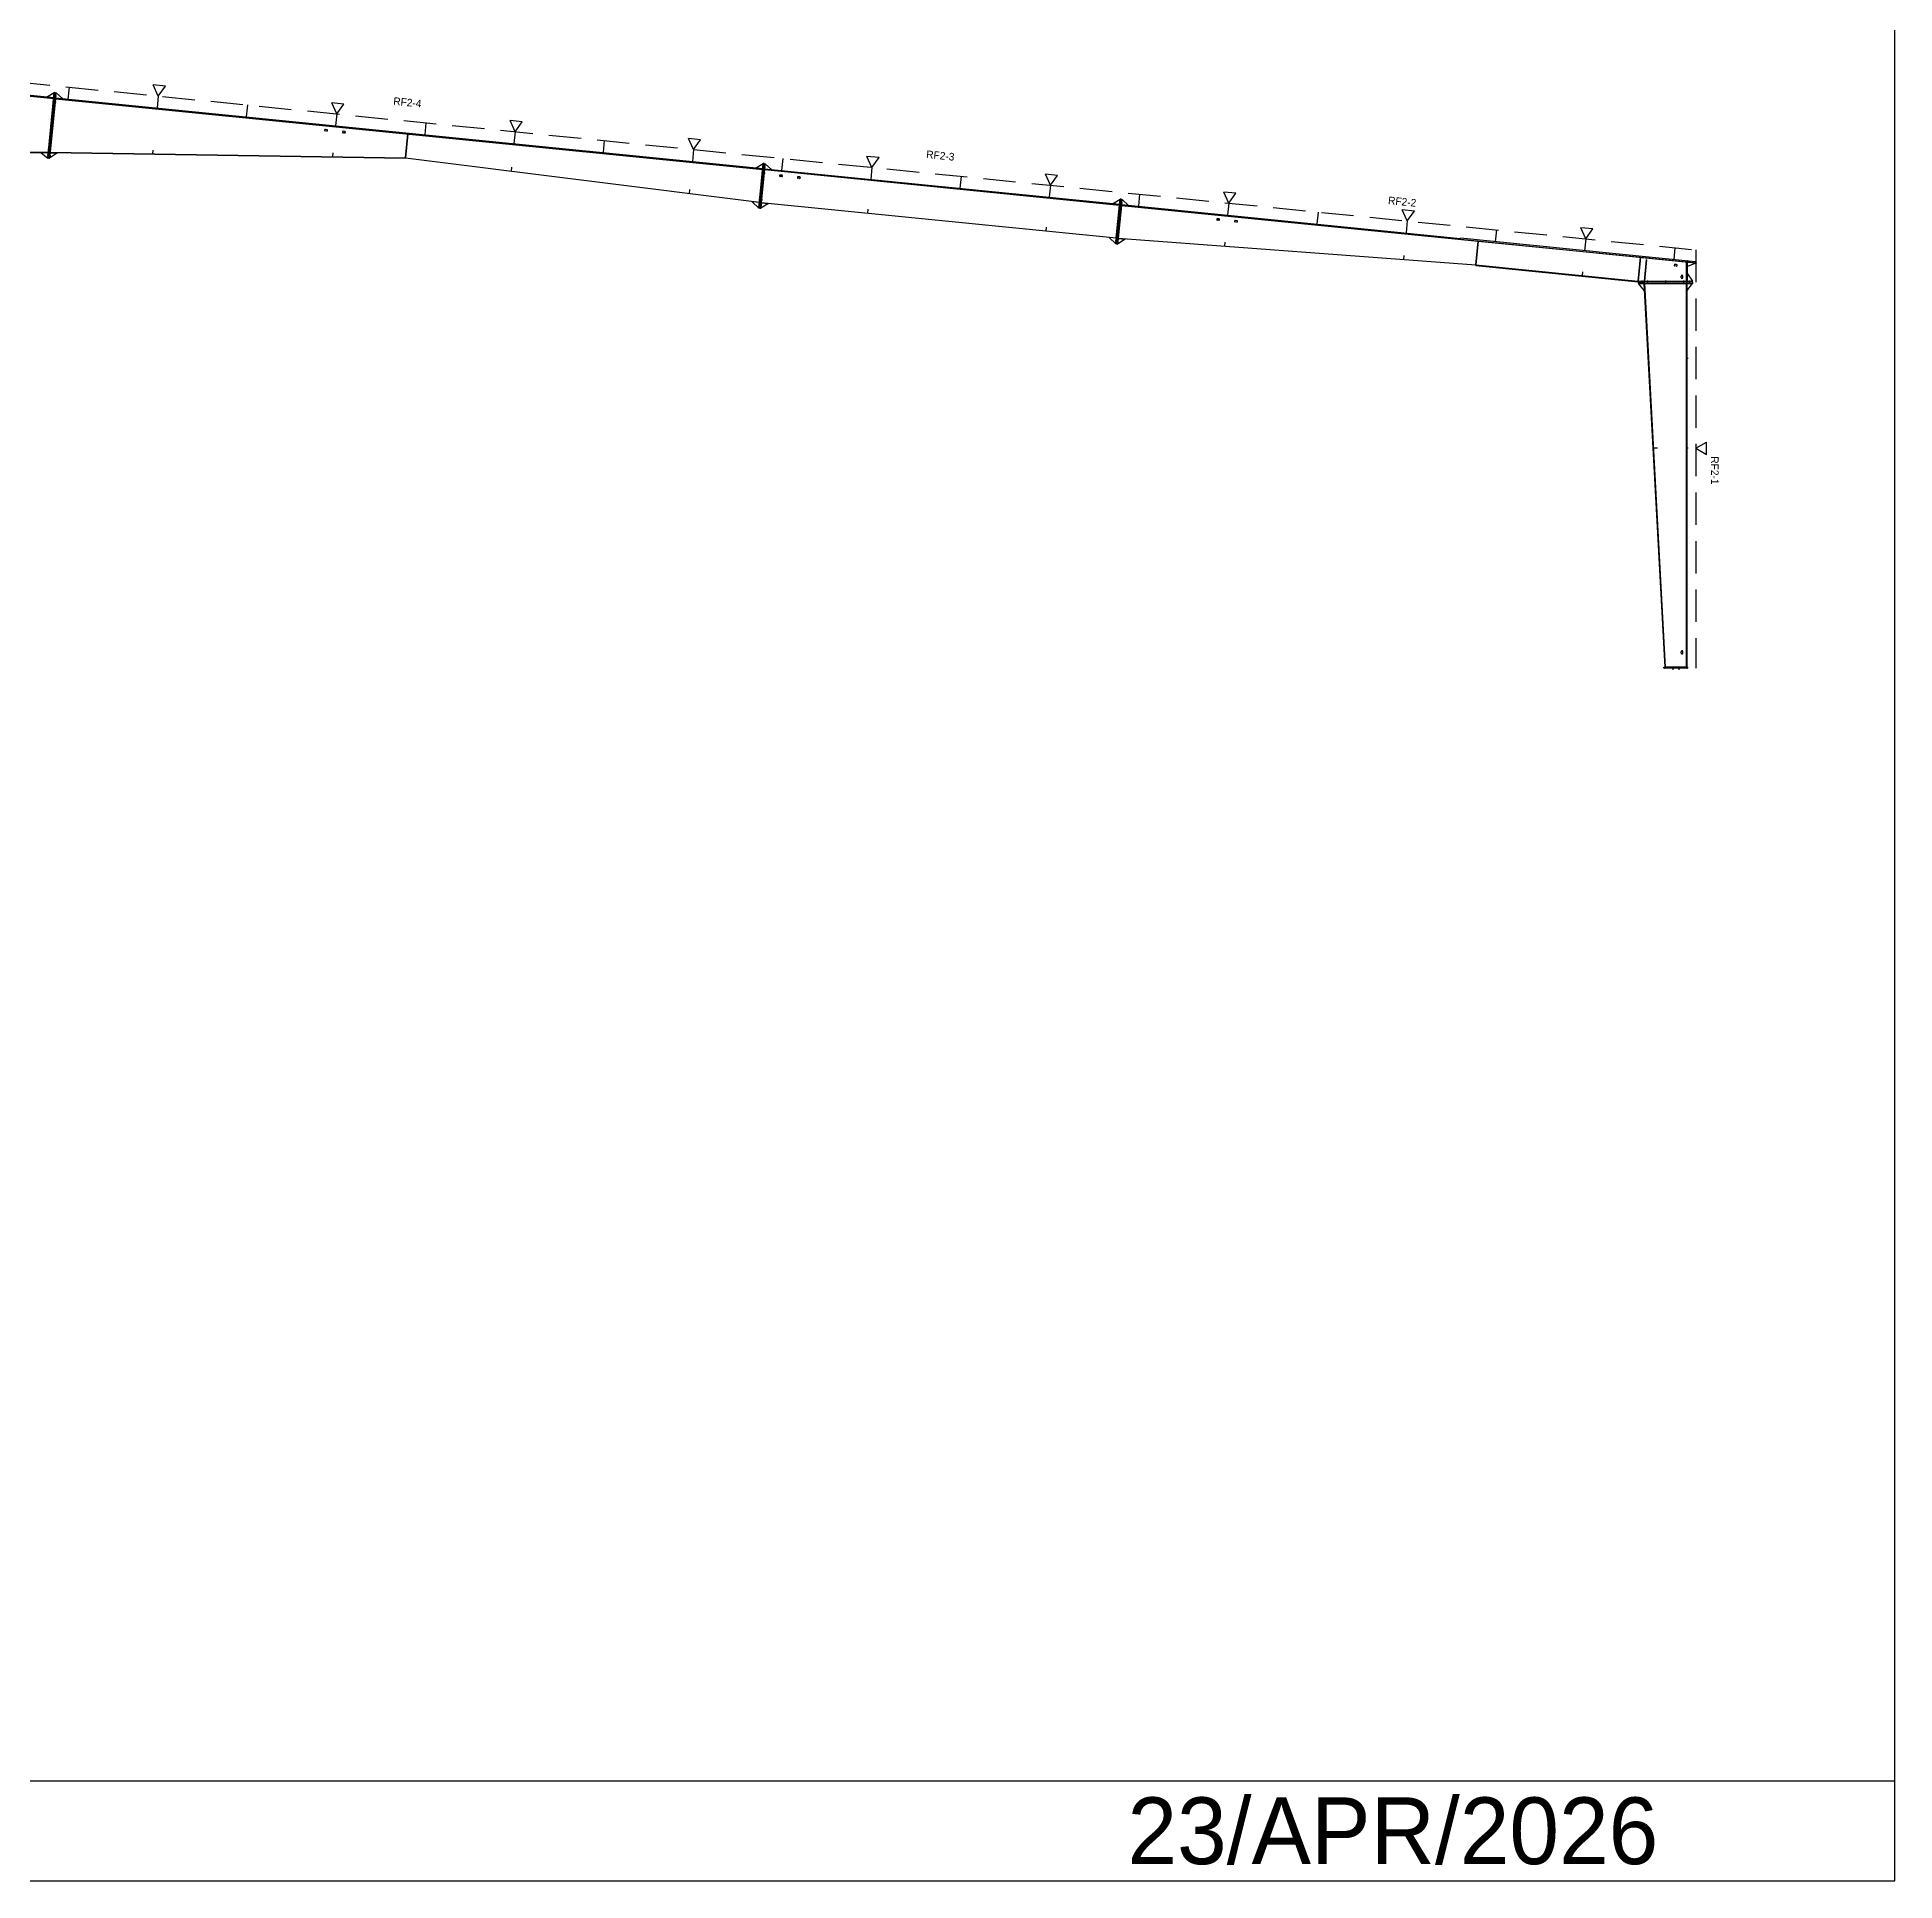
# Model space of a CAD drawing. Extents: x -3329 to 64329, y -20341 to 30460.
# Drawn here: x 33250 to 64329, y -20284 to 10557 of the extents above; entities that cross this region are included whole.
import ezdxf

# ---------------------------------------------------------------- set-up
doc = ezdxf.new("R2010")
doc.units = 0
doc.linetypes.add('CONTIN', pattern=[0])
doc.linetypes.add('DASHED', pattern=[811.9, 541.27, -270.63])
doc.layers.get('0').update_dxf_attribs({"linetype": 'CONTIN'})
for name, color, linetype in [('1', 7, 'CONTIN'), ('16', 7, 'CONTIN'), ('17', 7, 'CONTIN'), ('3', 7, 'CONTIN'), ('5', 5, 'DASHED'), ('8', 5, 'DASHED')]:
    doc.layers.add(name, color=color, linetype=linetype)

msp = doc.modelspace()

# ---------------------------------------------------------------- linework, layer by layer
for p, q in [((64329.406, -20283.707), (64329.406, 30460.391)), ((-3329.4, -18609.152), (64329.406, -18609.152)), ((-3329.4, -20283.707), (64329.406, -20283.707))]:
    msp.add_line(p, q)
at = {"layer": '1'}
for p, q in [((30500.002, 9832.923), (33526.305, 9530.293)), ((30500.002, 9832.923), (33526.305, 9530.293)), ((33527.301, 9540.243), (30500.996, 9842.873)), ((33407.898, 9552.184), (33536.258, 9629.797)), ((33527.301, 9540.243), (33407.898, 9552.184)), ((33426.801, 8535.255), (33536.258, 9629.797)), ((33526.305, 9530.293), (33436.594, 8633.167)), ((33552.18, 9628.204), (33442.723, 8533.663)), ((33552.18, 9628.204), (33442.723, 8533.663)), ((33458.645, 8532.07), (33568.098, 9626.612)), ((33558.148, 9527.108), (33468.73, 8632.915)), ((33508.695, 9481.805), (33565.809, 9476.094)), ((33508.695, 9481.805), (33565.809, 9476.094)), ((33518.645, 9581.308), (33575.758, 9575.597)), ((33518.645, 9581.308), (33575.758, 9575.597)), ((33526.305, 9530.293), (33527.301, 9540.243)), ((33527.301, 9540.243), (33536.258, 9629.797)), ((33552.18, 9628.204), (33536.258, 9629.797)), ((33536.258, 9629.797), (33536.258, 9629.797)), ((33552.18, 9628.204), (33568.098, 9626.612)), ((33558.148, 9527.108), (33558.945, 9535.068)), ((33558.148, 9527.108), (39453.742, 8937.549)), ((33558.148, 9527.108), (45388.148, 8344.108)), ((33558.945, 9535.068), (33568.098, 9626.612)), ((45388.945, 8352.068), (33558.945, 9535.068)), ((33558.945, 9535.068), (33678.352, 9523.128)), ((33678.352, 9523.128), (33568.098, 9626.612)), ((33568.098, 9626.612), (33568.098, 9626.612)), ((33468.895, 9083.79), (33526.008, 9078.078)), ((33468.895, 9083.79), (33526.008, 9078.078)), ((39413.941, 8539.533), (39453.742, 8937.549)), ((39453.742, 8937.549), (39413.941, 8539.533)), ((39453.742, 8937.549), (45388.148, 8344.108)), ((27563.486, 8633.167), (33436.594, 8633.167)), ((31009.701, 8633.167), (33435.594, 8633.167)), ((33435.594, 8623.167), (31009.701, 8623.167)), ((33435.594, 8623.167), (33314.996, 8623.167)), ((33314.996, 8623.167), (33426.801, 8535.255)), ((33419.145, 8586.271), (33476.258, 8580.56)), ((33419.145, 8586.271), (33476.258, 8580.56)), ((33435.594, 8623.167), (33426.801, 8535.255)), ((33442.723, 8533.663), (33426.801, 8535.255)), ((33426.801, 8535.255), (33426.801, 8535.255)), ((33429.094, 8685.775), (33486.207, 8680.063)), ((33429.094, 8685.775), (33486.207, 8680.063)), ((33435.594, 8633.167), (33435.594, 8623.167)), ((33442.723, 8533.663), (33458.645, 8532.07)), ((33467.73, 8622.93), (33458.637, 8531.997)), ((33588.137, 8621.038), (33458.637, 8531.997)), ((33458.637, 8531.997), (33458.637, 8531.997)), ((33467.73, 8622.93), (33588.137, 8621.038)), ((33468.73, 8632.915), (33468.57, 8622.916)), ((39413.238, 8529.544), (33468.57, 8622.916)), ((33468.73, 8632.915), (39413.941, 8539.533)), ((33468.73, 8632.915), (39413.395, 8539.542)), ((39413.395, 8539.542), (39413.238, 8529.544)), ((39414.375, 8539.479), (39413.379, 8531.542)), ((45332.465, 7789.3), (39413.379, 8531.542)), ((39413.941, 8539.533), (39413.941, 8539.533)), ((39413.941, 8539.533), (45333.457, 7797.237)), ((39414.375, 8539.479), (45333.457, 7797.237)), ((45269.539, 8364.009), (45398.098, 8443.612)), ((45323.469, 7697.334), (45398.098, 8443.612)), ((45414.02, 8442.021), (45339.391, 7695.742)), ((45414.02, 8442.021), (45339.391, 7695.742)), ((45355.312, 7694.149), (45429.941, 8440.428)), ((45380.484, 8395.124), (45437.598, 8389.413)), ((45380.484, 8395.124), (45437.598, 8389.413)), ((45388.945, 8352.068), (45398.098, 8443.612)), ((45414.02, 8442.021), (45398.098, 8443.612)), ((45398.098, 8443.612), (45398.098, 8443.612)), ((45414.02, 8442.021), (45429.941, 8440.428)), ((45420.984, 8350.875), (45429.941, 8440.428)), ((45540.387, 8338.935), (45429.941, 8440.428)), ((45429.941, 8440.428), (45429.941, 8440.428)), ((45388.945, 8352.068), (45269.539, 8364.009)), ((45333.457, 7797.237), (45388.148, 8344.108)), ((45419.988, 8340.924), (45365.262, 7793.654)), ((45370.535, 8295.621), (45427.648, 8289.909)), ((45370.535, 8295.621), (45427.648, 8289.909)), ((45388.148, 8344.108), (45388.945, 8352.068)), ((45419.988, 8340.924), (45420.984, 8350.875)), ((45419.988, 8340.924), (51358.367, 7747.086)), ((45419.988, 8340.924), (51358.367, 7747.086)), ((51359.363, 7757.037), (45420.984, 8350.875)), ((45420.984, 8350.875), (45540.387, 8338.935)), ((45332.66, 7789.275), (45213.555, 7804.21)), ((45213.555, 7804.21), (45323.469, 7697.329)), ((45332.66, 7789.275), (45323.469, 7697.329)), ((45325.762, 7847.854), (45382.871, 7842.142)), ((45325.762, 7847.854), (45382.871, 7842.142)), ((45333.457, 7797.237), (45332.465, 7789.3)), ((45333.457, 7797.237), (45333.457, 7797.237)), ((45364.664, 7787.684), (45355.312, 7694.149)), ((45484.07, 7775.743), (45355.312, 7694.149)), ((45365.262, 7793.654), (45364.664, 7787.684)), ((51303.043, 7193.845), (45364.664, 7787.684)), ((45364.664, 7787.684), (45484.07, 7775.743)), ((45365.262, 7793.654), (51303.641, 7199.815)), ((45365.262, 7793.654), (51303.641, 7199.815)), ((51239.961, 7768.977), (51368.316, 7846.59)), ((51293.691, 7100.312), (51368.316, 7846.59)), ((51384.238, 7844.998), (51309.613, 7098.719)), ((51384.238, 7844.998), (51309.613, 7098.719)), ((51325.531, 7097.127), (51400.16, 7843.406)), ((51350.707, 7798.102), (51407.82, 7792.39)), ((51350.707, 7798.102), (51407.82, 7792.39)), ((51359.363, 7757.037), (51368.316, 7846.59)), ((51384.238, 7844.998), (51368.316, 7846.59)), ((51368.316, 7846.59), (51368.316, 7846.59)), ((51384.238, 7844.998), (51400.16, 7843.406)), ((51391.008, 7751.862), (51400.16, 7843.406)), ((51510.41, 7739.921), (51400.16, 7843.406)), ((51400.16, 7843.406), (51400.16, 7843.406)), ((45315.809, 7748.35), (45372.922, 7742.639)), ((45315.809, 7748.35), (45372.922, 7742.639)), ((45339.391, 7695.742), (45323.469, 7697.334)), ((45323.469, 7697.329), (45323.469, 7697.329)), ((45339.391, 7695.742), (45355.312, 7694.149)), ((45355.312, 7694.149), (45355.312, 7694.149)), ((51359.363, 7757.037), (51239.961, 7768.977)), ((51303.641, 7199.815), (51358.367, 7747.086)), ((51390.211, 7743.902), (51335.523, 7197.028)), ((51340.758, 7698.598), (51397.871, 7692.887)), ((51340.758, 7698.598), (51397.871, 7692.887)), ((51358.367, 7747.086), (51359.363, 7757.037)), ((51390.211, 7743.902), (51391.008, 7751.862)), ((51390.211, 7743.902), (57360.43, 7146.88)), ((51390.211, 7743.902), (57061.918, 7176.731)), ((57062.711, 7184.691), (51391.008, 7751.862)), ((51391.008, 7751.862), (51510.41, 7739.921)), ((51303.043, 7193.845), (51183.641, 7205.786)), ((51183.641, 7205.786), (51293.691, 7100.312)), ((51286.031, 7151.328), (51343.145, 7145.616)), ((51286.031, 7151.328), (51343.145, 7145.616)), ((51303.043, 7193.845), (51293.691, 7100.312)), ((51295.98, 7250.831), (51353.094, 7245.12)), ((51295.98, 7250.831), (51353.094, 7245.12)), ((51303.641, 7199.815), (51303.043, 7193.845)), ((51303.641, 7199.815), (51303.641, 7199.815)), ((51334.727, 7189.065), (51325.531, 7097.122)), ((51454.426, 7180.102), (51325.531, 7097.122)), ((51334.727, 7189.065), (51454.426, 7180.102)), ((51335.523, 7197.028), (51334.926, 7189.05)), ((57319.938, 6740.895), (51334.926, 7189.05)), ((51335.523, 7197.028), (57320.629, 6748.865)), ((51335.523, 7197.028), (57320.531, 6748.873)), ((57061.918, 7176.731), (57063.512, 7192.651)), ((57061.918, 7176.731), (57062.711, 7184.691)), ((57061.918, 7176.731), (60988.406, 6784.081)), ((60990, 6800.002), (57063.512, 7192.651)), ((51309.613, 7098.719), (51293.691, 7100.312)), ((51293.691, 7100.312), (51293.691, 7100.312)), ((51309.613, 7098.719), (51325.531, 7097.127)), ((51325.531, 7097.122), (51325.531, 7097.122)), ((57320.629, 6748.865), (57360.43, 7146.88)), ((57360.43, 7146.88), (57320.629, 6748.865)), ((57360.43, 7146.88), (60076.746, 6875.248)), ((60036.898, 6476.737), (60076.746, 6875.248)), ((60076.746, 6875.248), (60036.898, 6476.737)), ((60076.746, 6875.248), (60844, 6798.522)), ((57320.828, 6748.845), (57319.234, 6732.925)), ((60035.305, 6460.816), (57319.234, 6732.925)), ((57320.531, 6748.873), (57319.938, 6740.895)), ((57320.629, 6748.865), (57320.629, 6748.865)), ((57320.629, 6748.865), (60036.898, 6476.737)), ((57320.828, 6748.845), (60036.898, 6476.736)), ((60168.742, 6835.347), (60132.918, 6477.134)), ((60168.742, 6835.347), (60132.918, 6477.134)), ((60168.742, 6835.347), (60132.918, 6477.134)), ((60168.742, 6835.347), (60132.918, 6477.134)), ((60168.742, 6835.347), (60132.918, 6477.134)), ((60176.703, 6834.552), (60140.879, 6476.338)), ((60176.703, 6834.552), (60140.879, 6476.338)), ((60176.703, 6834.552), (60140.879, 6476.338)), ((60176.703, 6834.552), (60140.879, 6476.338)), ((60176.703, 6834.552), (60140.879, 6476.338)), ((60176.703, 6834.552), (60168.742, 6835.347)), ((60176.703, 6834.552), (60168.742, 6835.347)), ((60176.703, 6834.552), (60168.742, 6835.347)), ((60176.703, 6834.552), (60168.742, 6835.347)), ((60176.703, 6834.552), (60168.742, 6835.347)), ((60844, 6476.736), (60844, 6798.522)), ((60844, 6796.922), (60844, 6476.736)), ((60844, 6796.922), (60860, 6796.922)), ((60860, 6476.736), (60860, 6796.922)), ((60860, 6796.922), (61010, 6781.922)), ((61010, 6781.922), (60860, 6721.922)), ((60860, 6476.736), (60860, 6596.736)), ((60860, 6596.736), (60944, 6476.736)), ((60988.406, 6784.081), (60990, 6800.002)), ((60036.898, 6476.736), (60035.305, 6460.816)), ((60036.898, 6476.737), (60036.898, 6476.737)), ((60036.898, 6476.737), (60036.898, 6476.736)), ((60036.898, 6476.736), (60844, 6476.736)), ((60138.523, 6316.736), (60042.871, 6436.736)), ((60042.871, 6436.736), (60042.871, 6436.736)), ((60131.98, 6436.736), (60042.871, 6436.736)), ((60042.906, 6456.736), (60042.906, 6476.736)), ((60042.906, 6476.736), (60944, 6476.736)), ((60944, 6456.736), (60042.906, 6456.736)), ((60944, 6456.736), (60042.906, 6456.736)), ((60042.906, 6456.736), (60042.906, 6436.736)), ((60042.906, 6436.736), (60944, 6436.736)), ((60094, 6489.437), (60094, 6424.037)), ((60094, 6489.437), (60094, 6424.037)), ((60131.98, 6436.736), (60138.523, 6316.736)), ((60144, 6436.736), (60132.02, 6436.083)), ((60132.02, 6436.083), (60481.988, 16)), ((60140.879, 6476.338), (60132.918, 6477.134)), ((60140.879, 6476.338), (60132.918, 6477.134)), ((60140.879, 6476.338), (60132.918, 6477.134)), ((60140.879, 6476.338), (60132.918, 6477.134)), ((60140.879, 6476.338), (60132.918, 6477.134)), ((60494, 16), (60144, 6436.736)), ((60144, 6436.736), (60144, 6436.736)), ((60144, 6436.736), (60844, 6436.736)), ((60493.969, 16.653), (60144, 6436.736)), ((60194, 6489.437), (60194, 6424.037)), ((60194, 6489.437), (60194, 6424.037)), ((60494, 6489.437), (60494, 6424.037)), ((60494, 6489.437), (60494, 6424.037)), ((60794, 6489.437), (60794, 6424.037)), ((60794, 6489.437), (60794, 6424.037)), ((60844, 6476.736), (60860, 6476.736)), ((60844, 16), (60844, 6436.736)), ((60844, 16), (60844, 6436.736)), ((60844, 6436.736), (60850.004, 6436.736)), ((60850.004, 6436.736), (60850.004, 16)), ((60850.004, 6436.736), (60850.004, 6316.736)), ((60850.004, 6316.736), (60944, 6436.736)), ((60850.004, 6436.736), (60944, 6436.736)), ((60860, 6476.736), (60944, 6476.736)), ((60894, 6489.437), (60894, 6424.037)), ((60894, 6489.437), (60894, 6424.037)), ((60944, 6456.736), (60944, 6476.736)), ((60944, 6476.736), (60944, 6476.736)), ((60944, 6456.736), (60944, 6436.736)), ((60944, 6436.736), (60944, 6436.736)), ((60464.996, 0), (60464.996, 16)), ((60464.996, 16), (60864.996, 16)), ((60864.996, 0), (60464.996, 0)), ((60493.969, 16.653), (60481.988, 16)), ((60844, 16), (60494, 16)), ((60614.996, 28.7), (60614.996, -28.7)), ((60714.996, 28.7), (60714.996, -28.7)), ((60844, 16), (60850.004, 16)), ((60864.996, 0), (60864.996, 16))]:
    msp.add_line(p, q, dxfattribs=at)
for centre in [(33543.023, 9536.66), (33543.223, 9538.651), (33451.672, 8623.167), (33451.676, 8623.182), (45404.863, 8350.477), (45405.062, 8352.467), (45348.543, 7787.283), (45348.742, 7789.275), (51375.086, 7753.454), (51375.285, 7755.444), (51318.766, 7190.26), (51318.965, 7192.253), (60860, 6813.002), (60042.906, 6456.736), (60130.891, 6456.736), (60850.004, 6456.736), (60860, 6456.736), (60482.855, 0), (60850.004, 0)]:
    msp.add_circle(centre, 6.35, dxfattribs=at)
at = {"layer": '17'}
for p, q in [((33536.676, 9536.66), (33549.375, 9536.66)), ((33536.676, 9536.66), (33549.375, 9536.66)), ((33536.676, 9536.66), (33549.375, 9536.66)), ((33536.676, 9536.66), (33549.375, 9536.66)), ((33536.676, 9536.66), (33549.375, 9536.66)), ((33536.875, 9538.651), (33549.574, 9538.651)), ((33536.875, 9538.651), (33549.574, 9538.651)), ((33536.875, 9538.651), (33549.574, 9538.651)), ((33536.875, 9538.651), (33549.574, 9538.651)), ((33536.875, 9538.651), (33549.574, 9538.651)), ((33543.023, 9530.311), (33543.023, 9543.011)), ((33543.023, 9530.311), (33543.023, 9543.011)), ((33543.023, 9530.311), (33543.023, 9543.011)), ((33543.023, 9530.311), (33543.023, 9543.011)), ((33543.023, 9530.311), (33543.023, 9543.011)), ((33543.223, 9532.301), (33543.223, 9545.001)), ((33543.223, 9532.301), (33543.223, 9545.001)), ((33543.223, 9532.301), (33543.223, 9545.001)), ((33543.223, 9532.301), (33543.223, 9545.001)), ((33543.223, 9532.301), (33543.223, 9545.001)), ((33445.324, 8623.182), (33458.027, 8623.182)), ((33445.324, 8623.182), (33458.027, 8623.182)), ((33445.324, 8623.182), (33458.027, 8623.182)), ((33445.324, 8623.182), (33458.027, 8623.182)), ((33445.324, 8623.182), (33458.027, 8623.182)), ((33445.324, 8623.167), (33458.023, 8623.167)), ((33445.324, 8623.167), (33458.023, 8623.167)), ((33445.324, 8623.167), (33458.023, 8623.167)), ((33445.324, 8623.167), (33458.023, 8623.167)), ((33445.324, 8623.167), (33458.023, 8623.167)), ((33451.672, 8616.816), (33451.672, 8629.517)), ((33451.672, 8616.816), (33451.672, 8629.517)), ((33451.672, 8616.816), (33451.672, 8629.517)), ((33451.672, 8616.816), (33451.672, 8629.517)), ((33451.672, 8616.816), (33451.672, 8629.517)), ((33451.676, 8616.831), (33451.676, 8629.531)), ((33451.676, 8616.831), (33451.676, 8629.531)), ((33451.676, 8616.831), (33451.676, 8629.531)), ((33451.676, 8616.831), (33451.676, 8629.531)), ((33451.676, 8616.831), (33451.676, 8629.531)), ((45398.516, 8350.477), (45411.215, 8350.477)), ((45398.516, 8350.477), (45411.215, 8350.477)), ((45398.516, 8350.477), (45411.215, 8350.477)), ((45398.516, 8350.477), (45411.215, 8350.477)), ((45398.516, 8350.477), (45411.215, 8350.477)), ((45398.715, 8352.467), (45411.414, 8352.467)), ((45398.715, 8352.467), (45411.414, 8352.467)), ((45398.715, 8352.467), (45411.414, 8352.467)), ((45398.715, 8352.467), (45411.414, 8352.467)), ((45398.715, 8352.467), (45411.414, 8352.467)), ((45404.863, 8344.126), (45404.863, 8356.826)), ((45404.863, 8344.126), (45404.863, 8356.826)), ((45404.863, 8344.126), (45404.863, 8356.826)), ((45404.863, 8344.126), (45404.863, 8356.826)), ((45404.863, 8344.126), (45404.863, 8356.826)), ((45405.062, 8346.117), (45405.062, 8358.816)), ((45405.062, 8346.117), (45405.062, 8358.816)), ((45405.062, 8346.117), (45405.062, 8358.816)), ((45405.062, 8346.117), (45405.062, 8358.816)), ((45405.062, 8346.117), (45405.062, 8358.816)), ((45342.191, 7787.283), (45354.895, 7787.283)), ((45342.191, 7787.283), (45354.895, 7787.283)), ((45342.191, 7787.283), (45354.895, 7787.283)), ((45342.191, 7787.283), (45354.895, 7787.283)), ((45342.191, 7787.283), (45354.895, 7787.283)), ((45342.391, 7789.275), (45355.09, 7789.275)), ((45342.391, 7789.275), (45355.09, 7789.275)), ((45342.391, 7789.275), (45355.09, 7789.275)), ((45342.391, 7789.275), (45355.09, 7789.275)), ((45342.391, 7789.275), (45355.09, 7789.275)), ((45348.543, 7780.933), (45348.543, 7793.633)), ((45348.543, 7780.933), (45348.543, 7793.633)), ((45348.543, 7780.933), (45348.543, 7793.633)), ((45348.543, 7780.933), (45348.543, 7793.633)), ((45348.543, 7780.933), (45348.543, 7793.633)), ((45348.742, 7782.926), (45348.742, 7795.625)), ((45348.742, 7782.926), (45348.742, 7795.625)), ((45348.742, 7782.926), (45348.742, 7795.625)), ((45348.742, 7782.926), (45348.742, 7795.625)), ((45348.742, 7782.926), (45348.742, 7795.625)), ((51368.738, 7753.454), (51381.438, 7753.454)), ((51368.738, 7753.454), (51381.438, 7753.454)), ((51368.738, 7753.454), (51381.438, 7753.454)), ((51368.738, 7753.454), (51381.438, 7753.454)), ((51368.738, 7753.454), (51381.438, 7753.454)), ((51368.934, 7755.444), (51381.637, 7755.444)), ((51368.934, 7755.444), (51381.637, 7755.444)), ((51368.934, 7755.444), (51381.637, 7755.444)), ((51368.934, 7755.444), (51381.637, 7755.444)), ((51368.934, 7755.444), (51381.637, 7755.444)), ((51375.086, 7747.104), (51375.086, 7759.804)), ((51375.086, 7747.104), (51375.086, 7759.804)), ((51375.086, 7747.104), (51375.086, 7759.804)), ((51375.086, 7747.104), (51375.086, 7759.804)), ((51375.086, 7747.104), (51375.086, 7759.804)), ((51375.285, 7749.094), (51375.285, 7761.794)), ((51375.285, 7749.094), (51375.285, 7761.794)), ((51375.285, 7749.094), (51375.285, 7761.794)), ((51375.285, 7749.094), (51375.285, 7761.794)), ((51375.285, 7749.094), (51375.285, 7761.794)), ((51312.414, 7190.26), (51325.113, 7190.26)), ((51312.414, 7190.26), (51325.113, 7190.26)), ((51312.414, 7190.26), (51325.113, 7190.26)), ((51312.414, 7190.26), (51325.113, 7190.26)), ((51312.414, 7190.26), (51325.113, 7190.26)), ((51312.613, 7192.253), (51325.312, 7192.253)), ((51312.613, 7192.253), (51325.312, 7192.253)), ((51312.613, 7192.253), (51325.312, 7192.253)), ((51312.613, 7192.253), (51325.312, 7192.253)), ((51312.613, 7192.253), (51325.312, 7192.253)), ((51318.766, 7183.91), (51318.766, 7196.61)), ((51318.766, 7183.91), (51318.766, 7196.61)), ((51318.766, 7183.91), (51318.766, 7196.61)), ((51318.766, 7183.91), (51318.766, 7196.61)), ((51318.766, 7183.91), (51318.766, 7196.61)), ((51318.965, 7185.903), (51318.965, 7198.603)), ((51318.965, 7185.903), (51318.965, 7198.603)), ((51318.965, 7185.903), (51318.965, 7198.603)), ((51318.965, 7185.903), (51318.965, 7198.603)), ((51318.965, 7185.903), (51318.965, 7198.603)), ((60853.648, 6813.002), (60866.348, 6813.002)), ((60853.648, 6813.002), (60866.348, 6813.002)), ((60853.648, 6813.002), (60866.348, 6813.002)), ((60853.648, 6813.002), (60866.348, 6813.002)), ((60853.648, 6813.002), (60866.348, 6813.002)), ((60860, 6806.652), (60860, 6819.352)), ((60860, 6806.652), (60860, 6819.352)), ((60860, 6806.652), (60860, 6819.352)), ((60860, 6806.652), (60860, 6819.352)), ((60860, 6806.652), (60860, 6819.352)), ((60036.559, 6456.736), (60049.258, 6456.736)), ((60036.559, 6456.736), (60049.258, 6456.736)), ((60036.559, 6456.736), (60049.258, 6456.736)), ((60036.559, 6456.736), (60049.258, 6456.736)), ((60036.559, 6456.736), (60049.258, 6456.736)), ((60042.906, 6450.386), (60042.906, 6463.086)), ((60042.906, 6450.386), (60042.906, 6463.086)), ((60042.906, 6450.386), (60042.906, 6463.086)), ((60042.906, 6450.386), (60042.906, 6463.086)), ((60042.906, 6450.386), (60042.906, 6463.086)), ((60124.539, 6456.736), (60137.238, 6456.736)), ((60124.539, 6456.736), (60137.238, 6456.736)), ((60124.539, 6456.736), (60137.238, 6456.736)), ((60124.539, 6456.736), (60137.238, 6456.736)), ((60124.539, 6456.736), (60137.238, 6456.736)), ((60130.891, 6450.386), (60130.891, 6463.086)), ((60130.891, 6450.386), (60130.891, 6463.086)), ((60130.891, 6450.386), (60130.891, 6463.086)), ((60130.891, 6450.386), (60130.891, 6463.086)), ((60130.891, 6450.386), (60130.891, 6463.086)), ((60843.652, 6456.736), (60856.352, 6456.736)), ((60843.652, 6456.736), (60856.352, 6456.736)), ((60843.652, 6456.736), (60856.352, 6456.736)), ((60843.652, 6456.736), (60856.352, 6456.736)), ((60843.652, 6456.736), (60856.352, 6456.736)), ((60850.004, 6450.386), (60850.004, 6463.086)), ((60850.004, 6450.386), (60850.004, 6463.086)), ((60850.004, 6450.386), (60850.004, 6463.086)), ((60850.004, 6450.386), (60850.004, 6463.086)), ((60850.004, 6450.386), (60850.004, 6463.086)), ((60853.648, 6456.736), (60866.348, 6456.736)), ((60853.648, 6456.736), (60866.348, 6456.736)), ((60853.648, 6456.736), (60866.348, 6456.736)), ((60853.648, 6456.736), (60866.348, 6456.736)), ((60853.648, 6456.736), (60866.348, 6456.736)), ((60860, 6450.386), (60860, 6463.086)), ((60860, 6450.386), (60860, 6463.086)), ((60860, 6450.386), (60860, 6463.086)), ((60860, 6450.386), (60860, 6463.086)), ((60860, 6450.386), (60860, 6463.086)), ((60476.508, 0), (60489.207, 0)), ((60476.508, 0), (60489.207, 0)), ((60476.508, 0), (60489.207, 0)), ((60476.508, 0), (60489.207, 0)), ((60476.508, 0), (60489.207, 0)), ((60482.855, -6.35), (60482.855, 6.35)), ((60482.855, -6.35), (60482.855, 6.35)), ((60482.855, -6.35), (60482.855, 6.35)), ((60482.855, -6.35), (60482.855, 6.35)), ((60482.855, -6.35), (60482.855, 6.35)), ((60843.652, 0), (60856.352, 0)), ((60843.652, 0), (60856.352, 0)), ((60843.652, 0), (60856.352, 0)), ((60843.652, 0), (60856.352, 0)), ((60843.652, 0), (60856.352, 0)), ((60850.004, -6.35), (60850.004, 6.35)), ((60850.004, -6.35), (60850.004, 6.35)), ((60850.004, -6.35), (60850.004, 6.35)), ((60850.004, -6.35), (60850.004, 6.35)), ((60850.004, -6.35), (60850.004, 6.35))]:
    msp.add_line(p, q, dxfattribs=at)
at = {"layer": '3'}
for p, q in [((35276.18, 9572.382), (35192.484, 9757.545)), ((35394.738, 9737.412), (35192.484, 9757.545)), ((35276.18, 9572.382), (35192.484, 9757.545)), ((35394.738, 9737.412), (35192.484, 9757.545)), ((35276.18, 9572.382), (35394.738, 9737.412)), ((35276.18, 9572.382), (35394.738, 9737.412)), ((38261.293, 9273.871), (38177.594, 9459.033)), ((38379.848, 9438.9), (38177.594, 9459.033)), ((38261.293, 9273.871), (38177.594, 9459.033)), ((38379.848, 9438.9), (38177.594, 9459.033)), ((38261.293, 9273.871), (38379.848, 9438.9)), ((38261.293, 9273.871), (38379.848, 9438.9)), ((41246.402, 8975.359), (41162.707, 9160.522)), ((41364.961, 9140.39), (41162.707, 9160.522)), ((41246.402, 8975.359), (41162.707, 9160.522)), ((41364.961, 9140.39), (41162.707, 9160.522)), ((41246.402, 8975.359), (41364.961, 9140.39)), ((41246.402, 8975.359), (41364.961, 9140.39)), ((44231.512, 8676.849), (44147.816, 8862.011)), ((44350.07, 8841.878), (44147.816, 8862.011)), ((44231.512, 8676.849), (44147.816, 8862.011)), ((44350.07, 8841.878), (44147.816, 8862.011)), ((44231.512, 8676.849), (44350.07, 8841.878)), ((44231.512, 8676.849), (44350.07, 8841.878)), ((47216.629, 8378.337), (47132.93, 8563.5)), ((47335.184, 8543.367), (47132.93, 8563.5)), ((47216.629, 8378.337), (47132.93, 8563.5)), ((47335.184, 8543.367), (47132.93, 8563.5)), ((47216.629, 8378.337), (47335.184, 8543.367)), ((47216.629, 8378.337), (47335.184, 8543.367)), ((50201.738, 8079.826), (50118.039, 8264.988)), ((50320.297, 8244.855), (50118.039, 8264.988)), ((50201.738, 8079.826), (50118.039, 8264.988)), ((50320.297, 8244.855), (50118.039, 8264.988)), ((50201.738, 8079.826), (50320.297, 8244.855)), ((50201.738, 8079.826), (50320.297, 8244.855)), ((53186.848, 7781.315), (53103.152, 7966.477)), ((53305.402, 7946.344), (53103.152, 7966.477)), ((53186.848, 7781.315), (53103.152, 7966.477)), ((53305.402, 7946.344), (53103.152, 7966.477)), ((53186.848, 7781.315), (53305.402, 7946.344)), ((53186.848, 7781.315), (53305.402, 7946.344)), ((56171.961, 7482.804), (56088.266, 7667.966)), ((56290.516, 7647.833), (56088.266, 7667.966)), ((56171.961, 7482.804), (56088.266, 7667.966)), ((56290.516, 7647.833), (56088.266, 7667.966)), ((56171.961, 7482.804), (56290.516, 7647.833)), ((56171.961, 7482.804), (56290.516, 7647.833)), ((59157.07, 7184.292), (59073.375, 7369.455)), ((59275.625, 7349.322), (59073.375, 7369.455)), ((59157.07, 7184.292), (59073.375, 7369.455)), ((59275.625, 7349.322), (59073.375, 7369.455)), ((59157.07, 7184.292), (59275.625, 7349.322)), ((59157.07, 7184.292), (59275.625, 7349.322)), ((61000.004, 3680), (61175.918, 3781.707)), ((61000.004, 3680), (61175.918, 3781.707)), ((61176.012, 3578.453), (61175.918, 3781.707)), ((61176.012, 3578.453), (61175.918, 3781.707)), ((61000.004, 3680), (61176.012, 3578.453)), ((61000.004, 3680), (61176.012, 3578.453))]:
    msp.add_line(p, q, dxfattribs=at)
at = {"layer": '5'}
for p, q in [((33783.625, 9721.638), (33763.727, 9522.63)), ((33783.625, 9721.638), (33763.727, 9522.63)), ((33783.625, 9721.638), (33763.727, 9522.63)), ((33783.625, 9721.638), (33763.727, 9522.63)), ((33783.625, 9721.638), (33763.727, 9522.63)), ((35276.18, 9572.382), (35256.281, 9373.375)), ((35276.18, 9572.382), (35256.281, 9373.375)), ((35276.18, 9572.382), (35256.281, 9373.375)), ((35276.18, 9572.382), (35256.281, 9373.375)), ((35276.18, 9572.382), (35256.281, 9373.375)), ((36768.734, 9423.127), (36748.836, 9224.12)), ((36768.734, 9423.127), (36748.836, 9224.12)), ((36768.734, 9423.127), (36748.836, 9224.12)), ((36768.734, 9423.127), (36748.836, 9224.12)), ((36768.734, 9423.127), (36748.836, 9224.12)), ((38261.293, 9273.871), (38241.391, 9074.864)), ((38261.293, 9273.871), (38241.391, 9074.864)), ((38261.293, 9273.871), (38241.391, 9074.864)), ((38261.293, 9273.871), (38241.391, 9074.864)), ((38261.293, 9273.871), (38241.391, 9074.864)), ((39753.848, 9124.616), (39733.945, 8925.608)), ((39753.848, 9124.616), (39733.945, 8925.608)), ((39753.848, 9124.616), (39733.945, 8925.608)), ((39753.848, 9124.616), (39733.945, 8925.608)), ((39753.848, 9124.616), (39733.945, 8925.608)), ((38094.82, 8986.007), (38068.949, 8988.595)), ((38097.207, 9009.888), (38071.336, 9012.476)), ((38393.332, 8956.155), (38367.461, 8958.743)), ((38395.723, 8980.036), (38369.852, 8982.624)), ((41246.402, 8975.359), (41226.504, 8776.353)), ((41246.402, 8975.359), (41226.504, 8776.353)), ((41246.402, 8975.359), (41226.504, 8776.353)), ((41246.402, 8975.359), (41226.504, 8776.353)), ((41246.402, 8975.359), (41226.504, 8776.353)), ((42738.961, 8826.104), (42719.059, 8627.098)), ((42738.961, 8826.104), (42719.059, 8627.098)), ((42738.961, 8826.104), (42719.059, 8627.098)), ((42738.961, 8826.104), (42719.059, 8627.098)), ((42738.961, 8826.104), (42719.059, 8627.098)), ((35185.867, 8669.228), (35179.547, 8606.043)), ((35185.867, 8669.228), (35179.547, 8606.043)), ((35185.867, 8669.228), (35179.547, 8606.043)), ((35185.867, 8669.228), (35179.547, 8606.043)), ((35185.867, 8669.228), (35179.547, 8606.043)), ((35185.867, 8669.228), (35179.547, 8606.043)), ((35185.867, 8669.228), (35179.547, 8606.043)), ((35185.867, 8669.228), (35179.547, 8606.043)), ((35185.867, 8669.228), (35179.547, 8606.043)), ((35185.867, 8669.228), (35179.547, 8606.043)), ((38196.098, 8621.945), (38189.781, 8558.761)), ((38196.098, 8621.945), (38189.781, 8558.761)), ((38196.098, 8621.945), (38189.781, 8558.761)), ((38196.098, 8621.945), (38189.781, 8558.761)), ((38196.098, 8621.945), (38189.781, 8558.761)), ((38196.098, 8621.945), (38189.781, 8558.761)), ((38196.098, 8621.945), (38189.781, 8558.761)), ((38196.098, 8621.945), (38189.781, 8558.761)), ((38196.098, 8621.945), (38189.781, 8558.761)), ((38196.098, 8621.945), (38189.781, 8558.761)), ((44231.512, 8676.849), (44211.613, 8477.842)), ((44231.512, 8676.849), (44211.613, 8477.842)), ((44231.512, 8676.849), (44211.613, 8477.842)), ((44231.512, 8676.849), (44211.613, 8477.842)), ((44231.512, 8676.849), (44211.613, 8477.842)), ((45724.074, 8527.594), (45704.176, 8328.586)), ((45724.074, 8527.594), (45704.176, 8328.586)), ((45724.074, 8527.594), (45704.176, 8328.586)), ((45724.074, 8527.594), (45704.176, 8328.586)), ((45724.074, 8527.594), (45704.176, 8328.586)), ((41186.984, 8381.175), (41180.664, 8317.99)), ((41186.984, 8381.175), (41180.664, 8317.99)), ((41186.984, 8381.175), (41180.664, 8317.99)), ((41186.984, 8381.175), (41180.664, 8317.99)), ((41186.984, 8381.175), (41180.664, 8317.99)), ((41186.984, 8381.175), (41180.664, 8317.99)), ((41186.984, 8381.175), (41180.664, 8317.99)), ((41186.984, 8381.175), (41180.664, 8317.99)), ((41186.984, 8381.175), (41180.664, 8317.99)), ((41186.984, 8381.175), (41180.664, 8317.99)), ((45706.859, 8224.804), (45680.988, 8227.391)), ((45709.246, 8248.684), (45683.375, 8251.271)), ((46005.371, 8194.951), (45979.5, 8197.539)), ((46007.758, 8218.832), (45981.887, 8221.42)), ((47216.629, 8378.337), (47196.727, 8179.33)), ((47216.629, 8378.337), (47196.727, 8179.33)), ((47216.629, 8378.337), (47196.727, 8179.33)), ((47216.629, 8378.337), (47196.727, 8179.33)), ((47216.629, 8378.337), (47196.727, 8179.33)), ((48709.18, 8229.082), (48689.281, 8030.075)), ((48709.18, 8229.082), (48689.281, 8030.075)), ((48709.18, 8229.082), (48689.281, 8030.075)), ((48709.18, 8229.082), (48689.281, 8030.075)), ((48709.18, 8229.082), (48689.281, 8030.075)), ((44164.605, 8007.786), (44158.285, 7944.602)), ((44164.605, 8007.786), (44158.285, 7944.602)), ((44164.605, 8007.786), (44158.285, 7944.602)), ((44164.605, 8007.786), (44158.285, 7944.602)), ((44164.605, 8007.786), (44158.285, 7944.602)), ((44164.605, 8007.786), (44158.285, 7944.602)), ((44164.605, 8007.786), (44158.285, 7944.602)), ((44164.605, 8007.786), (44158.285, 7944.602)), ((44164.605, 8007.786), (44158.285, 7944.602)), ((44164.605, 8007.786), (44158.285, 7944.602)), ((50201.738, 8079.826), (50181.84, 7880.819)), ((50201.738, 8079.826), (50181.84, 7880.819)), ((50201.738, 8079.826), (50181.84, 7880.819)), ((50201.738, 8079.826), (50181.84, 7880.819)), ((50201.738, 8079.826), (50181.84, 7880.819)), ((51694.297, 7930.571), (51674.395, 7731.563)), ((51694.297, 7930.571), (51674.395, 7731.563)), ((51694.297, 7930.571), (51674.395, 7731.563)), ((51694.297, 7930.571), (51674.395, 7731.563)), ((51694.297, 7930.571), (51674.395, 7731.563)), ((53186.848, 7781.315), (53166.949, 7582.308)), ((53186.848, 7781.315), (53166.949, 7582.308)), ((53186.848, 7781.315), (53166.949, 7582.308)), ((53186.848, 7781.315), (53166.949, 7582.308)), ((53186.848, 7781.315), (53166.949, 7582.308)), ((47146.723, 7679.323), (47140.406, 7616.139)), ((47146.723, 7679.323), (47140.406, 7616.139)), ((47146.723, 7679.323), (47140.406, 7616.139)), ((47146.723, 7679.323), (47140.406, 7616.139)), ((47146.723, 7679.323), (47140.406, 7616.139)), ((47146.723, 7679.323), (47140.406, 7616.139)), ((47146.723, 7679.323), (47140.406, 7616.139)), ((47146.723, 7679.323), (47140.406, 7616.139)), ((47146.723, 7679.323), (47140.406, 7616.139)), ((47146.723, 7679.323), (47140.406, 7616.139)), ((53020.383, 7493.45), (52994.512, 7496.038)), ((53022.773, 7517.331), (52996.902, 7519.918)), ((53318.898, 7463.599), (53293.023, 7466.187)), ((53321.285, 7487.48), (53295.414, 7490.067)), ((54679.402, 7632.06), (54659.504, 7433.052)), ((54679.402, 7632.06), (54659.504, 7433.052)), ((54679.402, 7632.06), (54659.504, 7433.052)), ((54679.402, 7632.06), (54659.504, 7433.052)), ((54679.402, 7632.06), (54659.504, 7433.052)), ((56171.961, 7482.804), (56152.062, 7283.796)), ((56171.961, 7482.804), (56152.062, 7283.796)), ((56171.961, 7482.804), (56152.062, 7283.796)), ((56171.961, 7482.804), (56152.062, 7283.796)), ((56171.961, 7482.804), (56152.062, 7283.796)), ((50131.836, 7380.812), (50125.516, 7317.627)), ((50131.836, 7380.812), (50125.516, 7317.627)), ((50131.836, 7380.812), (50125.516, 7317.627)), ((50131.836, 7380.812), (50125.516, 7317.627)), ((50131.836, 7380.812), (50125.516, 7317.627)), ((50131.836, 7380.812), (50125.516, 7317.627)), ((50131.836, 7380.812), (50125.516, 7317.627)), ((50131.836, 7380.812), (50125.516, 7317.627)), ((50131.836, 7380.812), (50125.516, 7317.627)), ((50131.836, 7380.812), (50125.516, 7317.627)), ((57664.523, 7333.547), (57644.625, 7134.541)), ((57664.523, 7333.547), (57644.625, 7134.541)), ((57664.523, 7333.547), (57644.625, 7134.541)), ((57664.523, 7333.547), (57644.625, 7134.541)), ((57664.523, 7333.547), (57644.625, 7134.541)), ((59157.07, 7184.292), (59137.172, 6985.285)), ((59157.07, 7184.292), (59137.172, 6985.285)), ((59157.07, 7184.292), (59137.172, 6985.285)), ((59157.07, 7184.292), (59137.172, 6985.285)), ((59157.07, 7184.292), (59137.172, 6985.285)), ((53121.414, 7126.958), (53115.094, 7063.774)), ((53121.414, 7126.958), (53115.094, 7063.774)), ((53121.414, 7126.958), (53115.094, 7063.774)), ((53121.414, 7126.958), (53115.094, 7063.774)), ((53121.414, 7126.958), (53115.094, 7063.774)), ((53121.414, 7126.958), (53115.094, 7063.774)), ((53121.414, 7126.958), (53115.094, 7063.774)), ((53121.414, 7126.958), (53115.094, 7063.774)), ((53121.414, 7126.958), (53115.094, 7063.774)), ((53121.414, 7126.958), (53115.094, 7063.774)), ((56113.969, 6902.877), (56107.648, 6839.692)), ((56113.969, 6902.877), (56107.648, 6839.692)), ((56113.969, 6902.877), (56107.648, 6839.692)), ((56113.969, 6902.877), (56107.648, 6839.692)), ((56113.969, 6902.877), (56107.648, 6839.692)), ((56113.969, 6902.877), (56107.648, 6839.692)), ((56113.969, 6902.877), (56107.648, 6839.692)), ((56113.969, 6902.877), (56107.648, 6839.692)), ((56113.969, 6902.877), (56107.648, 6839.692)), ((56113.969, 6902.877), (56107.648, 6839.692)), ((60649.629, 7035.037), (60629.73, 6836.03)), ((60649.629, 7035.037), (60629.73, 6836.03)), ((60649.629, 7035.037), (60629.73, 6836.03)), ((60649.629, 7035.037), (60629.73, 6836.03)), ((60649.629, 7035.037), (60629.73, 6836.03)), ((59102.066, 6634.209), (59095.746, 6571.025)), ((59102.066, 6634.209), (59095.746, 6571.025)), ((59102.066, 6634.209), (59095.746, 6571.025)), ((59102.066, 6634.209), (59095.746, 6571.025)), ((59102.066, 6634.209), (59095.746, 6571.025)), ((59102.066, 6634.209), (59095.746, 6571.025)), ((59102.066, 6634.209), (59095.746, 6571.025)), ((59102.066, 6634.209), (59095.746, 6571.025)), ((59102.066, 6634.209), (59095.746, 6571.025)), ((59102.066, 6634.209), (59095.746, 6571.025)), ((60674.156, 6728.074), (60648.285, 6730.661)), ((60676.543, 6751.955), (60650.672, 6754.542)), ((60757.004, 6535.522), (60757.004, 6561.522)), ((60781.004, 6535.522), (60781.004, 6561.522)), ((60901.434, 6818.306), (60897.641, 6780.395)), ((60869.398, 5180), (60831.301, 5180)), ((60357.773, 3680), (60294.273, 3680)), ((60357.773, 3680), (60294.273, 3680)), ((60357.773, 3680), (60294.273, 3680)), ((60357.773, 3680), (60294.273, 3680)), ((60357.773, 3680), (60294.273, 3680)), ((60357.773, 3680), (60294.273, 3680)), ((60357.773, 3680), (60294.273, 3680)), ((60357.773, 3680), (60294.273, 3680)), ((60357.773, 3680), (60294.273, 3680)), ((60357.773, 3680), (60294.273, 3680)), ((60869.398, 3680), (60831.301, 3680)), ((60757.004, 253), (60757.004, 279)), ((60781.004, 253), (60781.004, 279))]:
    msp.add_line(p, q, dxfattribs=at)
for centre, start, end in [((38070.145, 9000.535), 84.289, -95.711), ((38096.016, 8997.947), -95.711, 84.289), ((38368.656, 8970.684), 84.289, -95.711), ((38394.527, 8968.096), -95.711, 84.289), ((45682.18, 8239.331), 84.289, -95.711), ((45708.055, 8236.743), -95.711, 84.289), ((45980.695, 8209.479), 84.289, -95.711), ((46006.566, 8206.892), -95.711, 84.289), ((52995.703, 7507.978), 84.289, -95.711), ((53021.574, 7505.391), -95.711, 84.289), ((53294.215, 7478.127), 84.289, -95.711), ((53320.086, 7475.54), -95.711, 84.289), ((60649.477, 6742.602), 84.289, -95.711), ((60675.348, 6740.014), -95.711, 84.289), ((60769.004, 6561.522), 0, -180), ((60769.004, 6535.522), -180, 0), ((60769.004, 279), 0, -180), ((60769.004, 253), -180, 0)]:
    msp.add_arc(centre, 12, start, end, dxfattribs=at)
at = {"layer": '8'}
for p, q in [((30500.002, 10050), (61000.004, 7000)), ((61000.004, 7000), (61000.004, 0))]:
    msp.add_line(p, q, dxfattribs=at)

# ---------------------------------------------------------------- texts
msp.add_text('23/APR/2026', height=1116.37).set_placement((51491.148, -20004.615))
at = {"layer": '16'}
for s, rotation, p in [('RF2-4', -5.711, (39203.195, 9426.908)), ('RF2-3', -5.711, (48119.426, 8537.295)), ('RF2-2', -5.663, (55846.391, 7766.34)), ('RF2-1', -90, (61254.004, 3545.868))]:
    msp.add_text(s, height=127, rotation=rotation, dxfattribs=at).set_placement(p)

doc.saveas('drawing.dxf')
